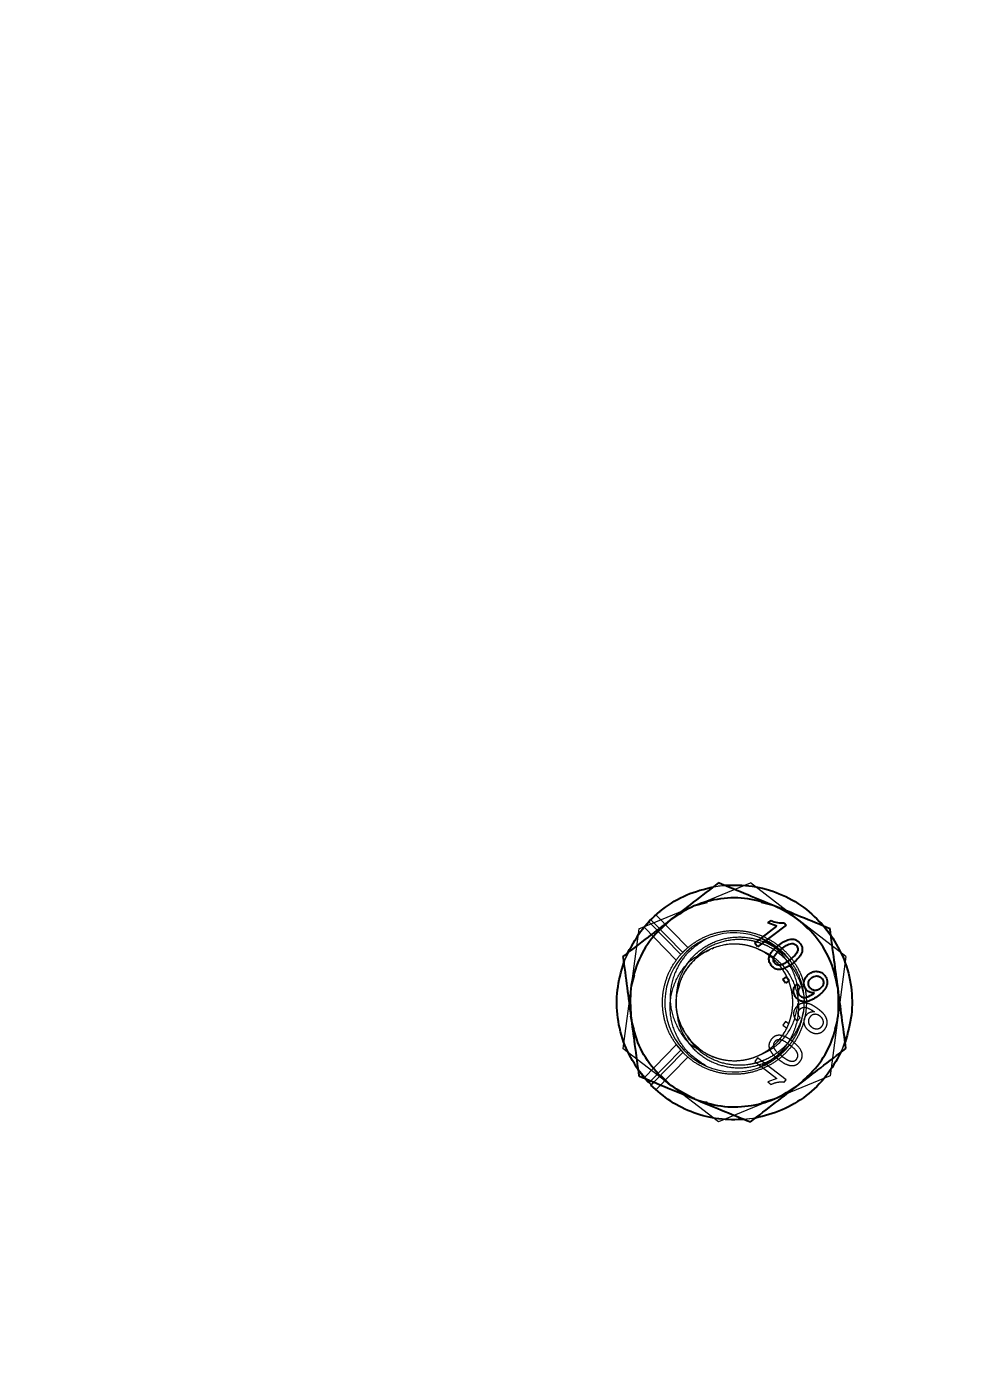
# Model space of a CAD drawing. Header units: millimetres. Extents: x 1293 to 41893, y 1011 to 26911.
# Drawn here: x 11686 to 11775.5, y 7202.8 to 7329.6 of the extents above; entities that cross this region are included whole.
import ezdxf

# ---------------------------------------------------------------- set-up
doc = ezdxf.new("R2010")
doc.units = ezdxf.units.MM
doc.header["$LTSCALE"] = 50
doc.linetypes.add('HIDDEN', pattern=[1.905, 1.27, -0.635])
doc.layers.add('CAPA_1', color=7, linetype='Continuous')
doc.layers.add('MAQUINAS', color=11, linetype='Continuous')
doc.styles.add('SLDTEXTSTYLE0', font='TXT', dxfattribs={"width": 0.75})
doc.dimstyles.new('SLDDIMSTYLE0', dxfattribs={"dimtxt": 100, "dimasz": 100, "dimexe": 0, "dimexo": 0.0625, "dimgap": 25, "dimtad": 2, "dimdec": 0, "dimlfac": 1.5, "dimrnd": 1e-09, "dimzin": 12, "dimdsep": 46, "dimtxsty": 'SLDTEXTSTYLE0', "dimsah": 1, "dimcen": 0.09, "dimadec": 0, "dimazin": 3, "dimtfac": 1, "dimtdec": 0, "dimtofl": 0, "dimtmove": 0, "dimatfit": 3, "dimfxl": 1, "dimfrac": 2, "dimtolj": 1, "dimtzin": 12, "dimarcsym": 0})

# ---------------------------------------------------------------- blocks, each defined once
blk = doc.blocks.new('_D_5')
at = {"layer": 'CAPA_1', "transparency": 16777216}
for p, q in [((11574.4, 7831.18), (17588.06, 7831.18)), ((17538.06, 7831.18), (17538.06, 4708.49)), ((16485.16, 4708.49), (17588.06, 4708.49))]:
    blk.add_line(p, q, dxfattribs=at)
for points in [[(17538.06, 7831.18), (17522.68, 7731.18), (17553.45, 7731.18)], [(17538.06, 4708.49), (17553.45, 4808.49), (17522.68, 4808.49)]]:
    blk.add_solid(points, dxfattribs=at)
at = {"layer": 'CAPA_1', "transparency": 16777216, "insert": (17409.15, 6122.06), "char_height": 100, "attachment_point": 1, "rotation": 90, "style": 'SLDTEXTSTYLE0'}
blk.add_mtext('4684', dxfattribs=at)
blk = doc.blocks.new('_D_15')
at = {"layer": 'CAPA_1', "transparency": 16777216}
for p, q in [((6530.12, 8742.38), (6530.12, 9415.65)), ((16745.16, 6492), (16745.16, 9415.65)), ((6530.12, 9365.65), (16745.16, 9365.65))]:
    blk.add_line(p, q, dxfattribs=at)
for points in [[(6530.12, 9365.65), (6630.12, 9350.26), (6630.12, 9381.03)], [(16745.16, 9365.65), (16645.16, 9381.03), (16645.16, 9350.26)]]:
    blk.add_solid(points, dxfattribs=at)
at = {"layer": 'CAPA_1', "transparency": 16777216, "insert": (11452.92, 9494.55), "char_height": 100, "attachment_point": 1, "style": 'SLDTEXTSTYLE0'}
blk.add_mtext('15323', dxfattribs=at)

msp = doc.modelspace()

# ---------------------------------------------------------------- linework, layer by layer
at = {"layer": 'MAQUINAS', "linetype": 'HIDDEN', "lineweight": 18}
for p, q in [((11744.5767434, 7243.2202773), (11755.2515293, 7247.6228082)), ((11751.9578409, 7247.2850493), (11751.2221924, 7247.0998635)), ((11751.7226684, 7247.2537224), (11752.7615294, 7247.3921073)), ((11753.3022609, 7247.3740415), (11752.1794911, 7247.314575)), ((11764.4016259, 7240.5794379), (11755.2515293, 7247.6228082)), ((11749.9141363, 7245.4215427), (11751.1607889, 7245.7535401)), ((11756.2928911, 7245.7535401), (11757.5529086, 7245.4138537)), ((11745.7243311, 7244.0934968), (11746.2130684, 7244.5587791)), ((11746.6068983, 7244.8483422), (11746.2130684, 7244.5587791)), ((11746.2130684, 7244.5587791), (11749.2701753, 7241.4270801)), ((11744.5767434, 7243.2202773), (11743.052054, 7231.774376)), ((11748.1590676, 7240.229818), (11745.0799276, 7243.3840875)), ((11745.5284993, 7243.8905154), (11745.2133244, 7243.4828181)), ((11748.5856063, 7240.7588164), (11745.5284993, 7243.8905154)), ((11748.7776822, 7240.9656453), (11745.7243311, 7244.0934968)), ((11747.5579119, 7244.0265731), (11746.7162579, 7243.187489)), ((11759.8265776, 7244.101123), (11760.737422, 7243.187489)), ((11763.0741792, 7242.400596), (11762.1403182, 7243.6157442)), ((11762.3175578, 7243.4509781), (11762.9568332, 7242.6204906)), ((11757.414601, 7241.6960313), (11757.7933317, 7241.4597177)), ((11743.1319506, 7239.9796512), (11743.5315362, 7240.9485237)), ((11743.8102448, 7241.3960519), (11743.2775293, 7240.3326349)), ((11748.7776822, 7240.9656453), (11749.2701753, 7241.4270801)), ((11749.2701753, 7241.4270801), (11749.3826581, 7241.5053336)), ((11751.5914906, 7241.3216555), (11751.7192195, 7241.3876672)), ((11757.945222, 7241.3170203), (11757.7933317, 7241.4597177)), ((11764.4016259, 7240.5794379), (11762.8769366, 7229.1335366)), ((11743.2018591, 7240.1491578), (11743.0233968, 7239.5061077)), ((11744.1502068, 7238.7429581), (11743.8143987, 7237.4973266)), ((11758.6262343, 7234.3446739), (11758.3584382, 7233.996778)), ((11758.9741302, 7234.0768778), (11758.6262343, 7234.3446739)), ((11759.7157103, 7234.3924949), (11760.0182959, 7234.7136112)), ((11760.1652623, 7234.5717367), (11760.3363203, 7235.3104701)), ((11761.3277883, 7235.3149143), (11761.3928507, 7235.2622349)), ((11763.6392812, 7234.8564872), (11763.3034731, 7233.6108558)), ((11749.2073656, 7232.961592), (11749.5246606, 7232.5190954)), ((11758.3584382, 7233.996778), (11758.7063341, 7233.7289819)), ((11764.0906102, 7231.8137698), (11764.4419148, 7232.8984468)), ((11752.2021506, 7224.7310057), (11743.052054, 7231.774376)), ((11748.1590676, 7232.1239959), (11745.0799276, 7228.9697264)), ((11748.5856063, 7231.5949975), (11745.7217812, 7228.6612963)), ((11748.8806474, 7231.3004024), (11748.1360038, 7232.1630695)), ((11748.1590676, 7232.1239959), (11748.5856063, 7231.5949975)), ((11758.7458205, 7231.7889371), (11757.7933317, 7230.8940962)), ((11763.6494154, 7230.9673646), (11764.0074176, 7231.6120533)), ((11764.3217293, 7232.3741627), (11763.9221437, 7231.4052902)), ((11748.7776822, 7231.3881686), (11746.0026727, 7228.5454501)), ((11746.2130684, 7227.7950348), (11749.2701753, 7230.9267338)), ((11755.9482736, 7230.8657145), (11755.6804775, 7230.5178186)), ((11755.6804775, 7230.5178186), (11757.7950325, 7228.8901206)), ((11758.6618619, 7228.7769052), (11755.9482736, 7230.8657145)), ((11757.5689357, 7230.7680204), (11757.9941676, 7231.0717543)), ((11744.4765141, 7229.7714247), (11745.7842051, 7228.2117789)), ((11745.0799276, 7228.9697264), (11744.4968468, 7229.7333233)), ((11747.6271023, 7228.2526908), (11746.7162579, 7229.1663249)), ((11762.8769366, 7229.1335366), (11752.2021506, 7224.7310057)), ((11757.7950325, 7228.8901206), (11756.9129192, 7228.5718734)), ((11756.9129192, 7228.5718734), (11757.2336358, 7228.3249989)), ((11758.4894681, 7228.5529472), (11758.6618619, 7228.7769052)), ((11757.5395436, 7226.9322711), (11756.2928911, 7226.6002738)), ((11754.2528221, 7224.9721302), (11755.7948641, 7225.1197214)), ((11755.7310115, 7225.1000915), (11754.6921505, 7224.9617065))]:
    msp.add_line(p, q, dxfattribs=at)
at = {"layer": 'MAQUINAS', "linetype": 'Continuous', "lineweight": 25}
for p, q in [((11755.6804775, 7241.8359953), (11757.7950325, 7243.4636933)), ((11758.6618619, 7243.5769087), (11755.9482736, 7241.4880993)), ((11756.9129192, 7243.7819405), (11757.2336358, 7244.028815)), ((11757.7950325, 7243.4636933), (11756.9129192, 7243.7819405)), ((11758.4894681, 7243.8008667), (11758.6618619, 7243.5769087)), ((11755.9482736, 7241.4880993), (11755.6804775, 7241.8359953)), ((11758.3584382, 7238.3570359), (11758.7063341, 7238.624832)), ((11758.6262343, 7238.00914), (11758.3584382, 7238.3570359)), ((11758.9741302, 7238.276936), (11758.6262343, 7238.00914)), ((11758.7063341, 7238.624832), (11758.9741302, 7238.276936)), ((11759.7157103, 7237.961319), (11760.0182959, 7237.6402027)), ((11761.3277883, 7237.0388996), (11761.3928507, 7237.091579)), ((11745.5284993, 7228.4632985), (11745.0799276, 7228.9697264)), ((11745.7217812, 7228.6612963), (11745.5284993, 7228.4632985)), ((11746.0026727, 7228.5454501), (11745.7243311, 7228.260317))]:
    msp.add_line(p, q, dxfattribs=at)
at = {"layer": 'MAQUINAS', "linetype": 'HIDDEN', "lineweight": 18}
msp.add_arc((11753.72684, 7236.1769069), 6.6666667, 37.587605897, 307.587605897, dxfattribs=at)
at = {"layer": 'MAQUINAS', "linetype": 'Continuous', "lineweight": 25}
for points in [[(11743.5315362, 7240.9485237), (11743.9668623, 7241.7334687), (11744.8375143, 7243.3033588), (11746.8034578, 7245.171126), (11749.1120664, 7246.5937343), (11750.8524678, 7247.0337264), (11751.7226684, 7247.2537224)], [(11752.7615294, 7247.3921073), (11753.6589748, 7247.4075765), (11755.4538655, 7247.4385147), (11758.0543711, 7246.6698413), (11760.4406903, 7245.3818317), (11761.6919353, 7244.094596), (11762.3175578, 7243.4509781)], [(11757.5395436, 7245.4215427), (11756.7071104, 7245.6934749), (11755.0422439, 7246.2373392), (11752.3931273, 7246.1891388), (11749.8237684, 7245.5421948), (11748.3593244, 7244.5814803), (11747.6271023, 7244.101123)], [(11763.6392812, 7237.4973266), (11763.4585648, 7238.354201), (11763.0971318, 7240.0679499), (11761.7308308, 7242.3380519), (11759.8858814, 7244.23971), (11758.3216562, 7245.0275985), (11757.5395436, 7245.4215427)], [(11747.6271023, 7244.101123), (11746.9753856, 7243.5161808), (11745.671952, 7242.3462963), (11744.3891365, 7240.0279938), (11743.664727, 7237.4793918), (11743.7645081, 7235.7307888), (11743.8143987, 7234.8564872)], [(11762.9568332, 7242.6204906), (11763.4189525, 7241.8510147), (11764.3431912, 7240.3120629), (11764.9777533, 7237.6756223), (11765.0554639, 7234.9650044), (11764.5663075, 7233.2377766), (11764.3217293, 7232.3741627)], [(11744.4968468, 7229.7333233), (11744.0347275, 7230.5027992), (11743.1104888, 7232.041751), (11742.4759267, 7234.6781916), (11742.3982161, 7237.3888095), (11742.8873724, 7239.1160373), (11743.1319506, 7239.9796512)], [(11759.8265776, 7228.2526908), (11760.4782944, 7228.8376331), (11761.7817279, 7230.0075176), (11763.0645434, 7232.32582), (11763.788953, 7234.8744221), (11763.6891718, 7236.6230251), (11763.6392812, 7237.4973266)], [(11749.9141363, 7226.9322711), (11749.1320237, 7227.3262154), (11747.5677985, 7228.1141039), (11745.7228492, 7230.015762), (11744.3565481, 7232.285864), (11743.9951152, 7233.9996128), (11743.8143987, 7234.8564872)], [(11763.9221437, 7231.4052902), (11763.4868177, 7230.6203452), (11762.6161657, 7229.0504551), (11760.6502222, 7227.1826879), (11758.3416135, 7225.7600796), (11756.6012122, 7225.3200875), (11755.7310115, 7225.1000915)], [(11754.6921505, 7224.9617065), (11753.8679764, 7224.9428551), (11752.219628, 7224.9051521), (11749.8136783, 7225.5383283), (11747.57089, 7226.6150857), (11746.3398507, 7227.7119066), (11745.7243311, 7228.260317)], [(11749.9141363, 7226.9322711), (11750.7465696, 7226.660339), (11752.4114361, 7226.1164747), (11755.0605526, 7226.1646751), (11757.6299115, 7226.811619), (11759.0943556, 7227.7723336), (11759.8265776, 7228.2526908)]]:
    msp.add_open_spline(points, degree=3, dxfattribs=at)
for points, knots in [([(11752.2021506, 7247.6228082), (11751.402489, 7247.0072613), (11749.9015406, 7245.8518926), (11748.3513817, 7244.6586437), (11747.6271023, 7244.101123)], [0, 0, 0, 0, 0.5327709195, 1, 1, 1, 1]), ([(11757.5395436, 7245.4215427), (11756.6945769, 7245.7700267), (11754.8861136, 7246.5158792), (11753.1350607, 7247.2380543), (11752.2021506, 7247.6228082)], [0, 0, 0, 0, 0.4672290805, 1, 1, 1, 1]), ([(11762.8769366, 7243.2202773), (11761.9440265, 7243.6050311), (11760.1929737, 7244.3272062), (11758.3845103, 7245.0730587), (11757.5395436, 7245.4215427)], [0, 0, 0, 0, 0.5327709195, 1, 1, 1, 1]), ([(11747.6271023, 7244.101123), (11746.902823, 7243.5436024), (11745.3526641, 7242.3503535), (11743.8517157, 7241.1949847), (11743.052054, 7240.5794379)], [0, 0, 0, 0, 0.4672290805, 1, 1, 1, 1]), ([(11757.2336358, 7244.028815), (11757.4345155, 7243.9422677), (11757.8355803, 7243.7694725), (11758.2717573, 7243.790414), (11758.4894681, 7243.8008667)], [0, 0, 0, 0, 0.5008657323, 1, 1, 1, 1]), ([(11763.6392812, 7237.4973266), (11763.5185939, 7238.4033312), (11763.2602894, 7240.3424327), (11763.010185, 7242.2199765), (11762.8769366, 7243.2202773)], [0, 0, 0, 0, 0.4672290805, 1, 1, 1, 1]), ([(11757.9560759, 7241.6485375), (11758.1127408, 7241.7625139), (11758.4256842, 7241.9901856), (11758.8770419, 7242.1966551), (11759.2645612, 7242.2485662), (11759.5547347, 7242.1992668), (11759.8097956, 7242.0574458), (11759.9371179, 7241.9108164), (11760.0008422, 7241.837429)], [0, 0, 0, 0, 0.2504817087, 0.5003455958, 0.6317049057, 0.7502211388, 0.8749866995, 1, 1, 1, 1]), ([(11758.2249592, 7241.3014784), (11758.3776983, 7241.4126885), (11758.6067939, 7241.5794939), (11758.9424748, 7241.7603706), (11759.1282809, 7241.7988445), (11759.2210615, 7241.8180562)], [0, 0, 0, 0, 0.5003723119, 0.7505151407, 1, 1, 1, 1]), ([(11759.2210615, 7241.8180562), (11759.2655584, 7241.8164463), (11759.3545233, 7241.8132276), (11759.4825377, 7241.7718283), (11759.5975822, 7241.701425), (11759.6557285, 7241.6339575), (11759.6848069, 7241.6002177)], [0, 0, 0, 0, 0.25015845617, 0.50015557244, 0.75003243026, 1, 1, 1, 1]), ([(11760.0008422, 7241.837429), (11760.05505, 7241.7567672), (11760.1634211, 7241.5955097), (11760.2372309, 7241.3088636), (11760.2135174, 7241.0141647), (11759.965987, 7240.4824365), (11759.5930635, 7240.1637353), (11759.2950563, 7239.9090578)], [0, 0, 0, 0, 0.125373348, 0.2506437386, 0.375697515, 0.5011131747, 1, 1, 1, 1]), ([(11743.052054, 7240.5794379), (11743.1853024, 7239.5791371), (11743.4354069, 7237.7015933), (11743.6937114, 7235.7624918), (11743.8143987, 7234.8564872)], [0, 0, 0, 0, 0.5327709195, 1, 1, 1, 1]), ([(11757.2524643, 7239.7218401), (11757.1734825, 7239.8438028), (11757.0548584, 7240.0269805), (11757.0234424, 7240.2795923), (11757.0272904, 7240.4232119), (11757.0406828, 7240.4938747), (11757.0473789, 7240.5292055)], [0, 0, 0, 0, 0.4987953461, 0.7491482596, 0.8745764119, 1, 1, 1, 1]), ([(11757.0473789, 7240.5292055), (11757.0919844, 7240.6431323), (11757.1812605, 7240.8711521), (11757.4865612, 7241.2583351), (11757.7682781, 7241.4924632), (11757.9560759, 7241.6485375)], [0, 0, 0, 0, 0.249753552, 0.499871473, 1, 1, 1, 1]), ([(11757.5655707, 7239.9628565), (11757.5286, 7240.0226013), (11757.4546381, 7240.1421239), (11757.4474044, 7240.3565989), (11757.4952403, 7240.5617749), (11757.7313848, 7240.9114773), (11758.005615, 7241.1281622), (11758.2249592, 7241.3014784)], [0, 0, 0, 0, 0.1246963828, 0.2494616582, 0.3744323466, 0.4996371137, 1, 1, 1, 1]), ([(11759.6848069, 7241.6002177), (11759.7223163, 7241.5406584), (11759.7973335, 7241.4215426), (11759.8086057, 7241.2062647), (11759.7570194, 7241.0013955), (11759.5247178, 7240.648679), (11759.2489389, 7240.431505), (11759.0283474, 7240.2577906)], [0, 0, 0, 0, 0.1247447425, 0.2494837578, 0.3744708184, 0.4996480989, 1, 1, 1, 1]), ([(11759.2950563, 7239.9090578), (11759.1385887, 7239.7950803), (11758.8260309, 7239.5674001), (11758.378653, 7239.3640692), (11757.9924571, 7239.3102948), (11757.701455, 7239.3567122), (11757.4430288, 7239.5017297), (11757.3160259, 7239.6484236), (11757.2524643, 7239.7218401)], [0, 0, 0, 0, 0.2504758129, 0.50034735438, 0.62576834083, 0.75017618309, 0.87496969665, 1, 1, 1, 1]), ([(11759.0283474, 7240.2577906), (11758.8047032, 7240.0898913), (11758.5251029, 7239.8799833), (11758.1265623, 7239.7426537), (11757.9159287, 7239.7473587), (11757.7110505, 7239.810751), (11757.61405, 7239.9121693), (11757.5655707, 7239.9628565)], [0, 0, 0, 0, 0.5004095025, 0.6256126137, 0.7505796735, 0.875343692, 1, 1, 1, 1]), ([(11760.8407924, 7238.8827647), (11760.96199, 7238.9635006), (11761.1445869, 7239.0851377), (11761.4285484, 7239.1524718), (11761.6474636, 7239.1586482), (11761.8609227, 7239.1195424), (11762.1323215, 7239.0105365), (11762.2817978, 7238.8510362), (11762.3817167, 7238.7444167)], [0, 0, 0, 0, 0.24986885846, 0.37645352867, 0.50034766571, 0.6272386366, 0.7508240847, 1, 1, 1, 1]), ([(11759.5969352, 7236.6761198), (11759.5309525, 7236.7764766), (11759.4317329, 7236.9273849), (11759.3810492, 7237.1628949), (11759.3807039, 7237.4014878), (11759.4760087, 7237.6943131), (11759.6357257, 7237.8722234), (11759.7157103, 7237.961319)], [0, 0, 0, 0, 0.2498594906, 0.3757183909, 0.500481002, 0.7498462328, 1, 1, 1, 1]), ([(11760.5601646, 7237.4400821), (11760.5213066, 7237.496743), (11760.4436169, 7237.6100264), (11760.3785295, 7237.8064107), (11760.3572676, 7238.0118933), (11760.3812245, 7238.216928), (11760.4454744, 7238.4141052), (11760.5813266, 7238.6547869), (11760.7372146, 7238.7917568), (11760.8407924, 7238.8827647)], [0, 0, 0, 0, 0.1250740585, 0.2500636243, 0.3732612247, 0.5001992382, 0.6242961009, 0.7503685137, 1, 1, 1, 1]), ([(11760.9548651, 7237.575099), (11760.905321, 7237.6507777), (11760.8310903, 7237.7641652), (11760.7983694, 7237.9424987), (11760.8044619, 7238.0772984), (11760.8396341, 7238.208127), (11760.9214398, 7238.3696515), (11761.0227884, 7238.4603788), (11761.0901065, 7238.5206421)], [0, 0, 0, 0, 0.2495205461, 0.3738507837, 0.4998887841, 0.6240955932, 0.7503154422, 1, 1, 1, 1]), ([(11761.0901065, 7238.5206421), (11761.1698564, 7238.5739978), (11761.3291463, 7238.6805687), (11761.5744575, 7238.7180132), (11761.7633679, 7238.6918906), (11761.94432, 7238.6238009), (11762.0431162, 7238.5199987), (11762.1096166, 7238.4501287)], [0, 0, 0, 0, 0.2502503989, 0.4998417518, 0.6295762977, 0.7506653539, 1, 1, 1, 1]), ([(11762.3817167, 7238.7444167), (11762.4341345, 7238.6654813), (11762.5389544, 7238.5076343), (11762.6084097, 7238.2287519), (11762.6096613, 7237.9436709), (11762.5059851, 7237.5772177), (11762.2187463, 7237.1888917), (11761.9255706, 7236.9528217), (11761.7786052, 7236.8344826)], [0, 0, 0, 0, 0.1250635897, 0.2500895576, 0.3751100052, 0.5001693996, 0.7494409524, 1, 1, 1, 1]), ([(11762.1096166, 7238.4501287), (11762.1585945, 7238.3719861), (11762.2317885, 7238.2552074), (11762.2514726, 7238.0714325), (11762.2340762, 7237.9353892), (11762.1881893, 7237.804918), (11762.0936279, 7237.6471879), (11761.9890614, 7237.5569761), (11761.9195869, 7237.497039)], [0, 0, 0, 0, 0.2490168506, 0.3721383925, 0.4993654558, 0.6235619335, 0.7498926933, 1, 1, 1, 1]), ([(11761.7786052, 7236.8344826), (11761.612246, 7236.7131442), (11761.2800929, 7236.4708797), (11760.7959685, 7236.2635778), (11760.3817119, 7236.2302963), (11760.0766224, 7236.2949343), (11759.8017984, 7236.4433582), (11759.6652421, 7236.5985109), (11759.5969352, 7236.6761198)], [0, 0, 0, 0, 0.2504849429, 0.5001185141, 0.6278991852, 0.7500923696, 0.8749936752, 1, 1, 1, 1]), ([(11760.0182959, 7237.6402027), (11759.9691922, 7237.5818399), (11759.8805108, 7237.4764364), (11759.8142983, 7237.3138052), (11759.8060129, 7237.1827233), (11759.8251396, 7237.0805284), (11759.8636695, 7236.9835163), (11759.9037906, 7236.9273028), (11759.9238498, 7236.8991979)], [0, 0, 0, 0, 0.2764767993, 0.4993179598, 0.6237184282, 0.7494961879, 0.8747561628, 1, 1, 1, 1]), ([(11759.9238498, 7236.8991979), (11759.9680599, 7236.8499506), (11760.0564432, 7236.751497), (11760.2372531, 7236.6629115), (11760.4356489, 7236.6322192), (11760.8248202, 7236.719301), (11761.1043338, 7236.8969109), (11761.3277883, 7237.0388996)], [0, 0, 0, 0, 0.1252073258, 0.2503100191, 0.3753386279, 0.50062014744, 1, 1, 1, 1]), ([(11761.3928507, 7237.091579), (11761.3143513, 7237.0885179), (11761.1568595, 7237.0823766), (11760.9285687, 7237.1505329), (11760.7175412, 7237.2628683), (11760.6125452, 7237.381099), (11760.5601646, 7237.4400821)], [0, 0, 0, 0, 0.2489431768, 0.4994502947, 0.7502849385, 1, 1, 1, 1]), ([(11761.9195869, 7237.497039), (11761.8438361, 7237.4458975), (11761.7292229, 7237.3685188), (11761.5523824, 7237.3201143), (11761.4146649, 7237.3135439), (11761.2808333, 7237.3373017), (11761.1107495, 7237.4072088), (11761.0173428, 7237.5078094), (11760.9548651, 7237.575099)], [0, 0, 0, 0, 0.2499764907, 0.3782221672, 0.5003423322, 0.6274524307, 0.7508110927, 1, 1, 1, 1]), ([(11764.4016259, 7231.774376), (11764.2683775, 7232.7746767), (11764.0182731, 7234.6522206), (11763.7599686, 7236.591322), (11763.6392812, 7237.4973266)], [0, 0, 0, 0, 0.5327709195, 1, 1, 1, 1]), ([(11743.8143987, 7234.8564872), (11743.9350861, 7233.9504826), (11744.1933905, 7232.0113812), (11744.443495, 7230.1338374), (11744.5767434, 7229.1335366)], [0, 0, 0, 0, 0.4672290805, 1, 1, 1, 1]), ([(11759.8265776, 7228.2526908), (11760.5508569, 7228.8102115), (11762.1010158, 7230.0034604), (11763.6019642, 7231.1588291), (11764.4016259, 7231.774376)], [0, 0, 0, 0, 0.4672290805, 1, 1, 1, 1]), ([(11744.5767434, 7229.1335366), (11745.5096534, 7228.7487827), (11747.2607063, 7228.0266076), (11749.0691697, 7227.2807551), (11749.9141363, 7226.9322711)], [0, 0, 0, 0, 0.5327709195, 1, 1, 1, 1]), ([(11755.2515293, 7224.7310057), (11756.051191, 7225.3465525), (11757.5521394, 7226.5019213), (11759.1022983, 7227.6951702), (11759.8265776, 7228.2526908)], [0, 0, 0, 0, 0.5327709195, 1, 1, 1, 1]), ([(11749.9141363, 7226.9322711), (11750.759103, 7226.5837872), (11752.5675664, 7225.8379346), (11754.3186193, 7225.1157596), (11755.2515293, 7224.7310057)], [0, 0, 0, 0, 0.4672290805, 1, 1, 1, 1])]:
    msp.add_open_spline(points, degree=3, knots=knots, dxfattribs=at)
at = {"layer": 'MAQUINAS', "linetype": 'HIDDEN', "lineweight": 18}
for points in [[(11748.1590676, 7232.1239959), (11747.9195127, 7232.4947189), (11747.4404031, 7233.2361651), (11747.0075506, 7234.4962947), (11746.8069078, 7235.8074858), (11746.8644716, 7237.1351161), (11747.1731366, 7238.4267696), (11747.7228979, 7239.6359583), (11748.4931967, 7240.7179901), (11749.4558244, 7241.6331758), (11750.5753839, 7242.3478687), (11751.8107441, 7242.8358124), (11753.1165104, 7243.0790763), (11754.4447031, 7243.0687222), (11755.7465181, 7242.8051303), (11756.9741207, 7242.2979863), (11758.0824029, 7241.5659251), (11759.0306412, 7240.635846), (11759.7839929, 7239.5419245), (11760.3147763, 7238.3243564), (11760.603488, 7237.027881), (11760.6395193, 7235.7001367), (11760.4215462, 7234.3899112), (11759.9575782, 7233.1453485), (11759.2646632, 7232.0121791), (11758.3682638, 7231.0320426), (11757.3013119, 7230.240948), (11756.1030351, 7229.6679859), (11754.8173784, 7229.3341271), (11753.4919014, 7229.2519472), (11752.1741197, 7229.4233158), (11750.9168908, 7229.8462283), (11749.7498559, 7230.4891262), (11749.1017401, 7231.0884878), (11748.7776822, 7231.3881686)], [(11749.3018508, 7232.7707312), (11748.9225544, 7233.4010804), (11748.1639617, 7234.6617789), (11748.0534783, 7236.9224387), (11748.7583458, 7239.0323672), (11750.2325814, 7240.7175537), (11752.2353136, 7241.7087948), (11754.4660479, 7241.8585726), (11756.5839939, 7241.1431755), (11758.2670357, 7239.671764), (11759.2588381, 7237.6682648), (11759.4085155, 7235.4377749), (11758.6929587, 7233.3196182), (11757.2222862, 7231.6371744), (11755.215991, 7230.6431906), (11752.9959459, 7230.5016409), (11750.8388059, 7231.1868682), (11749.8141692, 7232.2427768), (11749.3018508, 7232.7707312)], [(11759.0096507, 7240.2433987), (11759.2569551, 7239.8815399), (11759.7515639, 7239.1578222), (11760.2015965, 7237.915659), (11760.43438, 7236.6151551), (11760.3688638, 7235.7410197), (11760.3361057, 7235.303952)], [(11749.3018508, 7232.7707312), (11749.0947036, 7233.0738314), (11748.6804093, 7233.680032), (11748.3034529, 7234.720493), (11748.1084687, 7235.8098214), (11748.1633464, 7236.5420149), (11748.1907852, 7236.9081117)]]:
    msp.add_open_spline(points, degree=3, dxfattribs=at)
for points, knots in [([(11751.0059657, 7242.2630624), (11750.3676029, 7241.8368141), (11749.3022316, 7241.1254432), (11748.1707835, 7239.4869595), (11747.5372904, 7237.6576487), (11747.5437317, 7235.5031284), (11748.319259, 7233.5096224), (11749.4300356, 7232.0707967), (11750.3777337, 7231.640792), (11750.6734037, 7231.5066359)], [0, 0, 0, 0, 0.1725440935, 0.2879608932, 0.4454263748, 0.6059003849, 0.7652904449, 0.9267735532, 1, 1, 1, 1]), ([(11748.1907852, 7236.9081117), (11748.2338405, 7237.2998), (11748.318894, 7238.0735606), (11748.8306488, 7239.3899044), (11749.7739843, 7240.7060172), (11751.2346205, 7241.7908084), (11752.9018604, 7242.3891574), (11754.6679256, 7242.5068801), (11756.3961462, 7242.1199952), (11757.8980689, 7241.3485729), (11758.6634566, 7240.5875972), (11759.0096507, 7240.2433987)], [0, 0, 0, 0, 0.0816774123, 0.1613496543, 0.2910356176, 0.4131482179, 0.5342213435, 0.6547650432, 0.7763459841, 0.8988385876, 1, 1, 1, 1]), ([(11749.3018508, 7232.7707312), (11749.4659841, 7232.5744899), (11749.8760523, 7232.0842038), (11750.4734829, 7231.616841), (11751.0202714, 7231.2873911), (11751.4048612, 7231.0908905), (11751.8936452, 7230.8917501), (11752.2626908, 7230.7841379), (11752.465123, 7230.7371796), (11752.4654479, 7230.7371043), (11752.4659308, 7230.7369923), (11752.4668056, 7230.7367896), (11752.4684073, 7230.7364188), (11752.471394, 7230.7357285), (11752.4771305, 7230.7344068), (11752.4886608, 7230.7317664), (11752.5133585, 7230.7261817), (11752.5705945, 7230.7135942), (11752.747039, 7230.6773594), (11753.348547, 7230.5812466), (11754.0308354, 7230.5783788), (11754.6930748, 7230.6735507), (11755.0732194, 7230.7517939), (11755.4990671, 7230.8742415), (11755.8753407, 7231.0183282), (11756.1037404, 7231.1231004), (11756.3324948, 7231.2351828), (11756.6232164, 7231.394618), (11757.0225798, 7231.6605646), (11757.397692, 7231.9597847), (11757.7273762, 7232.2726234), (11758.0484691, 7232.6295657), (11758.3769579, 7233.0647019), (11758.6296709, 7233.4897425), (11758.7695856, 7233.7766367), (11758.8753197, 7234.008212), (11758.9990272, 7234.315891), (11759.1392176, 7234.7749503), (11759.2395258, 7235.2443793), (11759.3026354, 7235.7480836), (11759.3183979, 7236.251053), (11759.2901289, 7236.7159739), (11759.2359498, 7237.1137966), (11759.1776849, 7237.3990438), (11759.1351992, 7237.5677738), (11759.0790094, 7237.7787835), (11758.9808158, 7238.0886387), (11758.807434, 7238.5073963), (11758.6254623, 7238.8664326), (11758.4456009, 7239.1687972), (11758.1566387, 7239.5957286), (11757.6973602, 7240.138795), (11757.0311842, 7240.7059414), (11756.3711781, 7241.1116841), (11755.7559735, 7241.3915471), (11755.1701882, 7241.5833331), (11754.5794257, 7241.7059428), (11753.9784772, 7241.7660718), (11752.9413827, 7241.7587078), (11751.4620072, 7241.4040818), (11749.8443166, 7240.3348485), (11748.6326589, 7238.7855162), (11748.3380766, 7237.533914), (11748.1907852, 7236.9081117)], [0, 0, 0, 0, 0.0250183284, 0.0625054019, 0.0734573512, 0.0875361914, 0.1047408895, 0.1250701815, 0.1250803606, 0.1250883982, 0.1251028378, 0.1251288998, 0.1251763223, 0.1252638213, 0.1254290493, 0.125752734, 0.1264220518, 0.1279084245, 0.1314910744, 0.1440579805, 0.1875385458, 0.1974735905, 0.2095664027, 0.2255093057, 0.2408045483, 0.2489692423, 0.2501056216, 0.2657484548, 0.2813911901, 0.2970338276, 0.3126763676, 0.3258384152, 0.3440073867, 0.3659743413, 0.374124139, 0.3752533993, 0.3909020104, 0.4065504225, 0.4221986368, 0.4378466544, 0.4561989397, 0.4713844296, 0.4834019783, 0.4954853132, 0.4998684353, 0.5004379051, 0.5168674247, 0.5316457527, 0.5447725864, 0.5562476572, 0.5660707305, 0.5952358287, 0.6255591058, 0.6513477864, 0.6708426477, 0.6916214996, 0.7115649537, 0.7298045647, 0.7506541573, 0.8129902501, 0.8753265879, 0.937663171, 1, 1, 1, 1]), ([(11760.3361057, 7237.0498619), (11760.2592799, 7237.3612003), (11760.1056166, 7237.9839248), (11759.7415595, 7238.779903), (11759.3190271, 7239.4803773), (11758.827517, 7240.1154786), (11758.0419721, 7240.8876145), (11757.2239509, 7241.421178), (11756.4995869, 7241.7447017), (11756.0964188, 7241.8949524), (11755.6546352, 7242.025086), (11754.798338, 7242.2033754), (11753.5048636, 7242.2405964), (11751.8698799, 7241.8083327), (11750.5499206, 7241.0768469), (11749.9792256, 7240.3693667), (11749.7674308, 7240.1068086)], [0, 0, 0, 0, 0.0699532521, 0.139917206, 0.1901926768, 0.2485512467, 0.3148798432, 0.4302467602, 0.4592136396, 0.4882059033, 0.5242061095, 0.5597319925, 0.6792737494, 0.8024253099, 0.9266766075, 1, 1, 1, 1]), ([(11759.8306791, 7236.2660609), (11759.8363803, 7236.6863022), (11759.8521779, 7237.8507629), (11759.2471097, 7239.5254745), (11758.0034741, 7241.2710169), (11756.8147612, 7241.9835545), (11756.1236547, 7242.3978171)], [0, 0, 0, 0, 0.1655470057, 0.4587197365, 0.6853047724, 1, 1, 1, 1]), ([(11751.0059657, 7230.0907515), (11750.3675899, 7230.5170192), (11749.3021969, 7231.2284223), (11748.1708831, 7232.8667059), (11747.536749, 7234.6969728), (11747.5457705, 7236.847644), (11748.311675, 7238.8555054), (11749.6179339, 7240.4528499), (11750.811982, 7240.9654892), (11751.3457182, 7241.1946376)], [0, 0, 0, 0, 0.1631928421, 0.2723544782, 0.4212859131, 0.5730628255, 0.7238145338, 0.8765458549, 1, 1, 1, 1]), ([(11756.0058993, 7241.2747939), (11756.3589191, 7241.1266696), (11757.0649407, 7240.8304285), (11758.2773093, 7239.9038542), (11759.3914323, 7238.3882355), (11759.8984164, 7236.4860901), (11759.8390623, 7234.5538148), (11759.254555, 7232.8285606), (11758.0010373, 7231.0827246), (11756.8138653, 7230.3702328), (11756.1236547, 7229.9559968)], [0, 0, 0, 0, 0.0794973611, 0.158990701, 0.3151348709, 0.4619446366, 0.5603215007, 0.7147960453, 0.8341851173, 1, 1, 1, 1]), ([(11763.3034731, 7238.7429581), (11763.4696475, 7238.3245245), (11763.6485798, 7237.8739659), (11763.6434813, 7237.3994653), (11763.6431178, 7237.3656331)], [0, 0, 0, 0, 0.9286993414, 1, 1, 1, 1]), ([(11748.1907852, 7235.4457022), (11748.2338405, 7235.0540139), (11748.318894, 7234.2802532), (11748.8306488, 7232.9639095), (11749.7739843, 7231.6477967), (11751.2346205, 7230.5630054), (11752.9018604, 7229.9646565), (11754.6679256, 7229.8469338), (11756.3961462, 7230.2338186), (11757.8980689, 7231.005241), (11758.6634566, 7231.7662167), (11759.0096507, 7232.1104152)], [0, 0, 0, 0, 0.0816774123, 0.1613496543, 0.2910356176, 0.4131482179, 0.5342213435, 0.6547650432, 0.7763459841, 0.8988385876, 1, 1, 1, 1]), ([(11756.0058993, 7231.07902), (11756.359204, 7231.2271232), (11757.0657956, 7231.5233221), (11758.272516, 7232.4503145), (11759.4246595, 7233.957741), (11759.6985538, 7235.3946128), (11759.8306791, 7236.087753)], [0, 0, 0, 0, 0.1725736883, 0.3451386477, 0.6840980163, 1, 1, 1, 1]), ([(11759.5969352, 7235.677694), (11759.5309557, 7235.5773368), (11759.4316782, 7235.426332), (11759.3810231, 7235.1908033), (11759.380748, 7234.9522163), (11759.4760062, 7234.6595004), (11759.6357249, 7234.4815903), (11759.7157103, 7234.3924949)], [0, 0, 0, 0, 0.2498591948, 0.3759561592, 0.5004815934, 0.749846529, 1, 1, 1, 1]), ([(11761.7786052, 7235.5193312), (11761.6122457, 7235.6406695), (11761.2800921, 7235.8829335), (11760.7958628, 7236.0902847), (11760.3815876, 7236.1235113), (11760.0765197, 7236.0588231), (11759.8017981, 7235.9104558), (11759.665242, 7235.755303), (11759.5969352, 7235.677694)], [0, 0, 0, 0, 0.2504849259, 0.5001184801, 0.6280398823, 0.7500923866, 0.8749936837, 1, 1, 1, 1]), ([(11760.0182959, 7234.7136112), (11759.9691391, 7234.7720049), (11759.8804475, 7234.8773624), (11759.8141149, 7235.0402857), (11759.8063118, 7235.1709913), (11759.8299412, 7235.3082721), (11759.8863307, 7235.3961475), (11759.9238498, 7235.454616)], [0, 0, 0, 0, 0.2770742738, 0.4999140274, 0.6248342849, 0.7503808481, 1, 1, 1, 1]), ([(11759.9238498, 7235.454616), (11759.9680599, 7235.5038633), (11760.0564432, 7235.6023169), (11760.2372531, 7235.6909024), (11760.4356489, 7235.7215946), (11760.8248202, 7235.6345129), (11761.1043338, 7235.456903), (11761.3277883, 7235.3149143)], [0, 0, 0, 0, 0.1252073258, 0.2503100191, 0.3753386279, 0.5006201474, 1, 1, 1, 1]), ([(11762.3817167, 7233.6093972), (11762.4341345, 7233.6883325), (11762.5389544, 7233.8461795), (11762.6084097, 7234.125062), (11762.6096613, 7234.4101429), (11762.5059851, 7234.7765962), (11762.2187463, 7235.1649222), (11761.9255706, 7235.4009922), (11761.7786052, 7235.5193312)], [0, 0, 0, 0, 0.1250635897, 0.2500895576, 0.3751100052, 0.5001693996, 0.7494409524, 1, 1, 1, 1]), ([(11744.1502068, 7233.6108558), (11743.9840325, 7234.0292893), (11743.8051002, 7234.479848), (11743.8101987, 7234.9543485), (11743.8105622, 7234.9881807)], [0, 0, 0, 0, 0.92869934136, 1, 1, 1, 1]), ([(11760.3361057, 7235.303952), (11760.2592799, 7234.9926136), (11760.1056166, 7234.3698891), (11759.7415595, 7233.5739108), (11759.3190271, 7232.8734366), (11758.8275169, 7232.2383352), (11758.0419723, 7231.4661996), (11757.22395, 7230.932635), (11756.4995876, 7230.609113), (11756.0964158, 7230.4588583), (11755.6546494, 7230.328743), (11754.7982337, 7230.150328), (11753.5063684, 7230.114812), (11751.8642591, 7230.5395256), (11750.3609595, 7231.4157633), (11749.6549983, 7232.3189328), (11749.3018508, 7232.7707312)], [0, 0, 0, 0, 0.06655587362, 0.13312192918, 0.18095570074, 0.23648000422, 0.2995872587, 0.40935121848, 0.43691128044, 0.46449549389, 0.4987472992, 0.53254781752, 0.6462838601, 0.76345439101, 0.88167124878, 1, 1, 1, 1]), ([(11757.7933317, 7230.8940962), (11758.0268929, 7231.0878092), (11758.327727, 7231.3373176), (11758.6257963, 7231.6539631), (11758.8102386, 7231.8602207), (11759.0223588, 7232.1192663), (11759.2760364, 7232.4734357), (11759.6576943, 7233.0896125), (11760.0920505, 7234.0187024), (11760.2547542, 7234.8755363), (11760.3361057, 7235.303952)], [0, 0, 0, 0, 0.1741678485, 0.2243336741, 0.2498474126, 0.3332571196, 0.4166692475, 0.5000838433, 0.7500426589, 1, 1, 1, 1]), ([(11760.5601646, 7234.9137318), (11760.5399971, 7234.8859958), (11760.4996605, 7234.8305217), (11760.4340488, 7234.7099762), (11760.3780501, 7234.54761), (11760.3573885, 7234.341709), (11760.3812436, 7234.1366779), (11760.4455328, 7233.939589), (11760.581412, 7233.6989508), (11760.7372126, 7233.5620584), (11760.8407924, 7233.4710492)], [0, 0, 0, 0, 0.06261073891, 0.12522635929, 0.2501941382, 0.3735862588, 0.50028630489, 0.62457985831, 0.75041202697, 1, 1, 1, 1]), ([(11761.3928507, 7235.2622349), (11761.3141602, 7235.2652925), (11761.1558651, 7235.2714432), (11760.9273322, 7235.2027067), (11760.7166988, 7235.0901566), (11760.6122893, 7234.9724799), (11760.5601646, 7234.9137318)], [0, 0, 0, 0, 0.24954045911, 0.50197970721, 0.75137177364, 1, 1, 1, 1]), ([(11760.9548651, 7234.7787148), (11760.9053208, 7234.7030362), (11760.8311538, 7234.5897464), (11760.7983768, 7234.4114358), (11760.8044289, 7234.2767366), (11760.8395854, 7234.1457904), (11760.9213624, 7233.9842384), (11761.0227904, 7233.8934359), (11761.0901065, 7233.8331718)], [0, 0, 0, 0, 0.2495203093, 0.3735284255, 0.4998883672, 0.623789863, 0.7503156792, 1, 1, 1, 1]), ([(11761.9195869, 7234.8567749), (11761.8438361, 7234.9079175), (11761.7293158, 7234.9852349), (11761.5524966, 7235.0336755), (11761.4149001, 7235.0402847), (11761.2809593, 7235.0165491), (11761.1108375, 7234.9466963), (11761.0173433, 7234.8460036), (11760.9548651, 7234.7787148)], [0, 0, 0, 0, 0.2499766017, 0.3779151287, 0.5003420213, 0.627106401, 0.7508109821, 1, 1, 1, 1]), ([(11762.1096166, 7233.9036852), (11762.1585974, 7233.9818275), (11762.2317378, 7234.0985133), (11762.2514638, 7234.2822687), (11762.23413, 7234.4182031), (11762.1882432, 7234.5487812), (11762.0937209, 7234.7065459), (11761.9890613, 7234.7968379), (11761.9195869, 7234.8567749)], [0, 0, 0, 0, 0.249017166, 0.3718446562, 0.4993648037, 0.6232259432, 0.7498923764, 1, 1, 1, 1]), ([(11759.2950563, 7232.444756), (11759.1385884, 7232.558746), (11758.8260301, 7232.7864508), (11758.3783477, 7232.9897675), (11757.9920985, 7233.0437399), (11757.7011784, 7232.9968841), (11757.4430265, 7232.8520986), (11757.3160252, 7232.7053951), (11757.2524643, 7232.6319738)], [0, 0, 0, 0, 0.2504715078, 0.5003387545, 0.6261880614, 0.750180477, 0.8749718456, 1, 1, 1, 1]), ([(11760.8407924, 7233.4710492), (11760.9619902, 7233.3903148), (11761.1446847, 7233.2686151), (11761.4286671, 7233.2013206), (11761.6477047, 7233.1951844), (11761.8610502, 7233.2343082), (11762.1324117, 7233.3433694), (11762.2817985, 7233.5027767), (11762.3817167, 7233.6093972)], [0, 0, 0, 0, 0.2498687718, 0.3766540303, 0.5003478215, 0.6274593765, 0.7508241712, 1, 1, 1, 1]), ([(11761.0901065, 7233.8331718), (11761.1698562, 7233.7798156), (11761.3291457, 7233.6732438), (11761.5743471, 7233.6358222), (11761.7632579, 7233.6618903), (11761.9442408, 7233.7299368), (11762.0431153, 7233.833817), (11762.1096166, 7233.9036852)], [0, 0, 0, 0, 0.250250228, 0.4998414106, 0.6292883971, 0.7506655241, 1, 1, 1, 1]), ([(11757.2524643, 7232.6319738), (11757.1734825, 7232.5100111), (11757.0548584, 7232.3268333), (11757.0234424, 7232.0742215), (11757.0272904, 7231.930602), (11757.0406828, 7231.8599392), (11757.0473789, 7231.8246084)], [0, 0, 0, 0, 0.4987953461, 0.7491482596, 0.8745764119, 1, 1, 1, 1]), ([(11757.2524643, 7232.6319738), (11757.1741613, 7232.5100761), (11757.0565569, 7232.3269959), (11757.0158837, 7232.0378398), (11757.0368803, 7231.895687), (11757.0473789, 7231.8246084)], [0, 0, 0, 0, 0.4990363131, 0.7495101716, 1, 1, 1, 1]), ([(11757.0473789, 7231.8246084), (11757.0919844, 7231.7106816), (11757.1812605, 7231.4826618), (11757.4865612, 7231.0954788), (11757.7682781, 7230.8613506), (11757.9560759, 7230.7052764)], [0, 0, 0, 0, 0.249753552, 0.499871473, 1, 1, 1, 1]), ([(11757.5655707, 7232.3909574), (11757.5286, 7232.3312126), (11757.4546381, 7232.21169), (11757.4474044, 7231.997215), (11757.4952403, 7231.7920389), (11757.7313848, 7231.4423366), (11758.005615, 7231.2256517), (11758.2249592, 7231.0523354)], [0, 0, 0, 0, 0.1246963828, 0.2494616582, 0.3744323466, 0.4996371137, 1, 1, 1, 1]), ([(11759.0283474, 7232.0960233), (11758.8047032, 7232.2639226), (11758.5251029, 7232.4738306), (11758.1265623, 7232.6111602), (11757.9159287, 7232.6064552), (11757.7110505, 7232.5430629), (11757.61405, 7232.4416446), (11757.5655707, 7232.3909574)], [0, 0, 0, 0, 0.5004095025, 0.6256126137, 0.7505796735, 0.875343692, 1, 1, 1, 1]), ([(11759.6848069, 7230.7535962), (11759.7223163, 7230.8131555), (11759.7973335, 7230.9322712), (11759.8086057, 7231.1475492), (11759.7570194, 7231.3524184), (11759.5247178, 7231.7051349), (11759.2489389, 7231.9223089), (11759.0283474, 7232.0960233)], [0, 0, 0, 0, 0.1247447425, 0.2494837578, 0.3744708184, 0.4996480989, 1, 1, 1, 1]), ([(11760.0008422, 7230.5163849), (11760.05505, 7230.5970467), (11760.1634211, 7230.7583042), (11760.2372309, 7231.0449502), (11760.2135174, 7231.3396492), (11759.965987, 7231.8713774), (11759.5930635, 7232.1900785), (11759.2950563, 7232.444756)], [0, 0, 0, 0, 0.125373348, 0.2506437386, 0.375697515, 0.5011131747, 1, 1, 1, 1]), ([(11757.9560759, 7230.7052764), (11758.1127412, 7230.5912998), (11758.4256854, 7230.3636278), (11758.8771539, 7230.1571074), (11759.264697, 7230.1052393), (11759.5548453, 7230.1546112), (11759.8097959, 7230.2963675), (11759.937118, 7230.4429973), (11760.0008422, 7230.5163849)], [0, 0, 0, 0, 0.2504815493, 0.5003452774, 0.6318664681, 0.7502212978, 0.8749867791, 1, 1, 1, 1]), ([(11758.2249592, 7231.0523354), (11758.3776983, 7230.9411254), (11758.6067939, 7230.77432), (11758.9424748, 7230.5934433), (11759.1282809, 7230.5549694), (11759.2210615, 7230.5357577)], [0, 0, 0, 0, 0.50037231189, 0.75051514073, 1, 1, 1, 1]), ([(11759.2210615, 7230.5357577), (11759.2655334, 7230.5373873), (11759.3544486, 7230.5406453), (11759.4828362, 7230.5817496), (11759.5775544, 7230.6413712), (11759.6427985, 7230.7018534), (11759.6708038, 7230.7363482), (11759.6848069, 7230.7535962)], [0, 0, 0, 0, 0.2500549443, 0.4999486155, 0.749722078, 0.8748570557, 1, 1, 1, 1]), ([(11760.737422, 7229.1663249), (11760.4581351, 7228.813197), (11760.157406, 7228.4329577), (11759.7439273, 7228.2001229), (11759.714446, 7228.1835216)], [0, 0, 0, 0, 0.9286993414, 1, 1, 1, 1]), ([(11757.2336358, 7228.3249989), (11757.4345155, 7228.4115461), (11757.8355803, 7228.5843414), (11758.2717573, 7228.5633998), (11758.4894681, 7228.5529472)], [0, 0, 0, 0, 0.5008657323, 1, 1, 1, 1]), ([(11751.1607889, 7226.6002738), (11750.7153276, 7226.6655794), (11750.2356663, 7226.7358987), (11749.827286, 7226.9775644), (11749.7981682, 7226.9947954)], [0, 0, 0, 0, 0.9286993414, 1, 1, 1, 1])]:
    msp.add_open_spline(points, degree=3, knots=knots, dxfattribs=at)

# ---------------------------------------------------------------- dimensions: what is measured, and where the dimension line sits
at = {"layer": 'CAPA_1'}
dim = msp.add_linear_dim(base=(16745.1618891, 9365.6463094), p1=(6530.1246702, 8678.8772747), p2=(16745.1618891, 6428.5014528), dimstyle='SLDDIMSTYLE0', dxfattribs=at)
dim.commit()
dim.dimension.update_dxf_attribs({"geometry": '_D_15', "text_midpoint": (11637.6432797, 9365.6463094), "dimtype": 160})
dim = msp.add_linear_dim(base=(17538.0605071, 4708.4929069), p1=(11510.8968592, 7831.1769069), p2=(16421.6646746, 4708.4929069), angle=90, dimstyle='SLDDIMSTYLE0', dxfattribs=at)
dim.commit()
dim.dimension.update_dxf_attribs({"geometry": '_D_5', "text_midpoint": (17538.0605071, 6269.8349069), "dimtype": 160})

doc.saveas('drawing.dxf')
